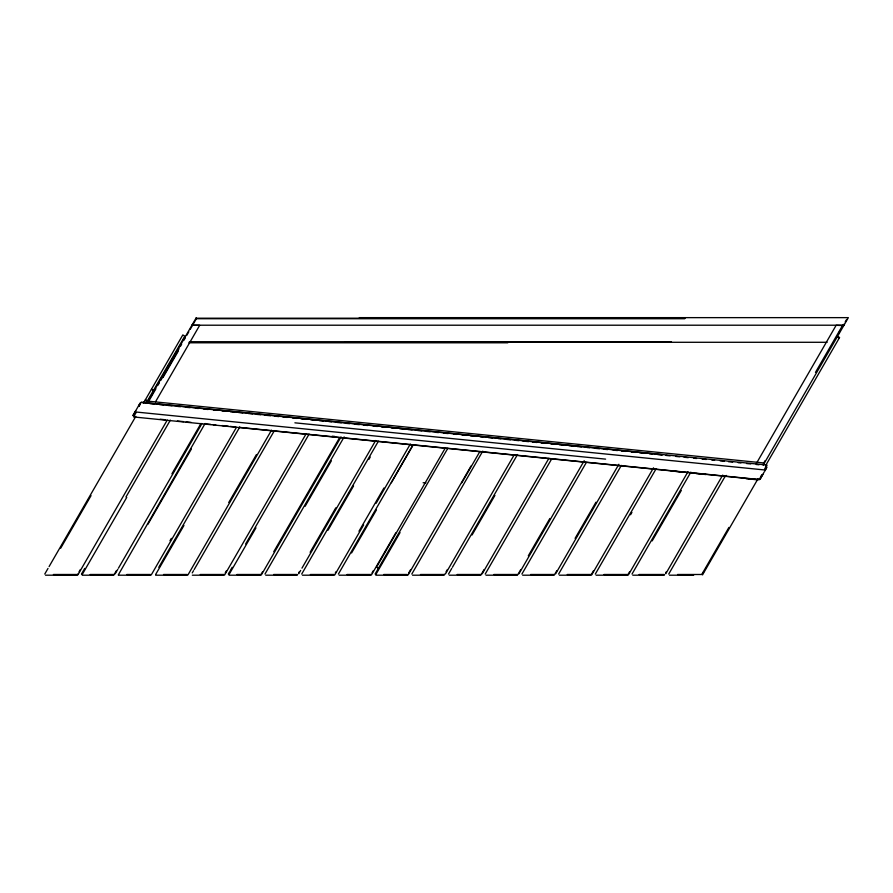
<?xml version="1.0" encoding="UTF-8"?>
<svg xmlns="http://www.w3.org/2000/svg" width="893" height="893" viewBox="0 0 893 893"><rect width="100%" height="100%" fill="white"/><g stroke="black" fill="none" stroke-linecap="round" stroke-linejoin="round"><path stroke-width="1.34" d="M147.066 403.368L147.289 401.091L763.392 462.909L763.169 465.175L848.35 317.64L359.321 317.64M138.56 405.802L139.464 404.239M138.94 406.348L139.833 404.786M764.553 469.115L765.446 467.552M765.893 466.771L766.797 465.197M760.49 477.275L761.651 475.243M764.229 471.939L760.032 479.284L762.845 474.406M765.692 469.439L764.799 471.013L765.859 469.126M766.138 468.658L767.031 467.084M135.725 410.769L132.901 415.658L138.728 405.489M139.275 404.551L140.357 402.665M139.029 406.002L140.659 403.189M135.926 412.867L133.57 416.942L759.184 479.708M44.762 574.054L48.021 568.417M49.093 566.564L135.803 416.361M143.382 403.234L182.808 334.942L184.829 336.114L146.061 403.245L144.052 402.084M60.691 548.202L91.041 495.637M148.004 401.314L196.315 317.64M192.095 325.208L192.207 325.007A5.358 5.358 0 0 0 192.52 325.141M149.388 400.086L153.105 393.657M153.529 392.898L155.884 388.823M157.972 385.207L159.367 382.796M160.762 380.385L162.158 377.973M162.448 377.471L177.495 351.396M177.662 351.116L178.991 348.817M180.319 346.517L181.636 344.218M183.947 340.222L185.342 337.811M186.726 335.411L188.814 331.805M190.198 329.394L196.192 319.013M163.028 377.505L178.098 351.407M155.494 401.85L199.675 325.32L192.944 325.275M77.736 574.065L77.088 575.192L45.521 575.192M79.042 571.81L80.348 569.555M77.847 574.925L167.248 420.078M81.475 574.054L84.735 568.417M125.969 496.988L170.329 420.156M82.234 574.489L126.728 497.423M171.936 473.77L201.014 423.416M116.391 570.683L113.791 575.192L82.234 575.192M115.197 573.797L117.798 569.288M118.456 568.16L201.773 423.851M205.111 423.472L118.244 575.014M147.914 524.291L191.381 449.012M169.983 540.734L171.367 538.345M151.252 574.925L236.422 427.401M158.787 567.289L239.77 427.033M155.639 574.489L183.936 525.486M228.753 502.502L256.458 454.515M187.954 574.925L271.517 430.192M192.241 572.926L193.535 570.672M194.194 569.544L274.419 430.582M225.203 572.938L226.498 570.683M224.656 574.925L306.243 433.607M228.284 574.054L229.59 571.799M230.238 570.672L232.191 567.289M245.653 543.971L309.067 434.143M229.043 574.489L255.967 527.852M273.771 551.684L339.619 437.637M261.258 574.065L262.553 571.81M261.359 574.925L341.026 436.945M264.987 574.054L344.162 436.911M305.105 506.309L331.348 460.866M310.128 552.276L335.79 507.838M298.608 572.938L299.255 571.81M298.709 573.797L300.662 570.415M301.968 568.16L375.674 440.506M301.7 574.054L378.364 441.254M328.01 530.219L353.561 485.959M368.865 459.449L370.249 457.06M358.975 531.246L383.945 487.991M335.31 572.938L335.958 571.81M334.763 574.925L363.641 524.917M376.12 503.295L410.322 444.055M338.402 574.054L413.012 444.814M391.324 482.767L412.901 445.395M351.585 552.946L376.466 509.87M372.013 572.938L373.319 570.683M371.466 574.925L395.755 532.864M445.105 448.364L376.522 567.144L378.543 568.305M375.105 574.054L447.806 448.331M375.853 574.489L400.042 532.596M408.715 572.938L410.668 569.555M408.168 574.925L471.069 465.967M461.848 482.767L479.943 451.423M411.807 574.054L482.767 451.144M444.77 574.065L444.122 575.192L412.555 575.192M446.076 571.81L447.371 569.555M445.529 573.797L514.268 454.727M448.509 574.054L451.758 568.417M452.416 567.289L517.516 454.526M472.084 534.963L494.901 495.436M484.073 569.555L480.825 575.192L449.257 575.192M482.231 573.797L548.916 458.288M485.212 574.054L551.617 459.035M528.299 555.826L549.842 518.509M518.174 574.065L520.775 569.555M518.933 573.797L584.223 460.71M521.914 574.054L586.266 462.596M575.092 538.356L595.955 502.223M554.877 574.065L556.83 570.683M555.636 573.797L618.871 464.271M558.616 574.054L621.361 465.376M591.579 574.065L593.532 570.683M591.691 574.925L653.52 467.82M595.318 574.054L656.121 468.736M630.558 514.759L631.931 512.392M628.281 574.065L629.587 571.81M628.393 574.925L687.99 471.694M632.021 574.054L690.858 472.129M652.169 540.89L681.27 490.491M665.642 572.938L666.29 571.81M665.743 573.797L722.738 475.087M668.723 574.054L725.518 475.69M725.685 476.561L726.344 475.433M756.371 463.467L836.138 325.298L843.762 325.588M815.476 372.37L842.646 325.298L843.539 325.599M763.682 463.132L765.1 460.665M838.996 332.676L840.38 330.276M842.467 326.671L843.852 324.259M845.202 321.926L846.631 319.448M728.9 527.439L701.742 574.489L677.541 574.489M702.389 574.065L703.695 571.81M702.49 574.925L758.124 478.559M765.468 465.845L839.587 337.476L837.868 336.572M766.272 465.956L766.808 465.019L141.194 402.241M759.653 478.894L762.008 474.819M195.98 318.209L685.009 318.209M195.69 318.723L684.719 318.723M191.939 325.208L843.974 325.208M189.383 341.718L671.447 341.718M345.1 342.287L827.152 342.287M188.791 342.789L507.804 342.789M423.126 482.767L425.894 482.767M53.413 574.489L77.088 574.489M90.126 574.489L113.791 574.489M126.828 574.489L150.493 574.489M163.531 574.489L187.195 574.489M200.233 574.489L223.897 574.489M236.935 574.489L260.6 574.489M273.638 574.489L297.302 574.489M310.34 574.489L334.004 574.489M347.042 574.489L370.718 574.489M383.744 574.489L407.42 574.489M420.447 574.489L444.122 574.489M457.149 574.489L480.825 574.489M493.851 574.489L517.527 574.489M530.554 574.489L554.229 574.489M567.256 574.489L590.932 574.489M603.969 574.489L627.634 574.489M639.087 574.489L664.336 574.489M118.936 575.192L150.493 575.192M155.639 575.192L187.195 575.192M192.341 575.192L223.897 575.192M229.043 575.192L260.6 575.192M265.746 575.192L297.302 575.192M302.448 575.192L334.004 575.192M339.15 575.192L370.718 575.192M375.853 575.192L407.42 575.192M485.971 575.192L517.527 575.192M522.673 575.192L554.229 575.192M559.375 575.192L590.932 575.192M596.077 575.192L627.634 575.192M632.78 575.192L664.336 575.192M669.482 575.192L693.671 575.192M141.183 402.43L662.528 454.738M149.834 403.647L153.998 404.06M159.557 404.618L163.709 405.031M167.873 405.455L172.036 405.869M177.595 406.427L180.364 406.706M185.911 407.264L190.075 407.677M195.634 408.235L198.402 408.514M203.95 409.072L208.114 409.496M213.673 410.043L216.441 410.322M222 410.88L224.768 411.16M230.316 411.718L234.479 412.142M238.643 412.555L242.807 412.968M248.354 413.526L252.518 413.95M256.682 414.363L260.845 414.787M265.009 415.2L270.557 415.758M274.72 416.171L278.884 416.596M283.048 417.009L287.211 417.422M292.759 417.98L296.923 418.404M301.086 418.817L305.25 419.241M310.797 419.799L314.961 420.212M319.125 420.625L323.288 421.049M328.836 421.608L331.616 421.887M337.163 422.434L341.327 422.858M345.491 423.271L349.654 423.695M355.202 424.253L359.366 424.666M363.529 425.079L367.693 425.503M373.241 426.061L377.404 426.474M381.568 426.899L385.731 427.312M391.279 427.87L394.059 428.149M399.606 428.707L403.77 429.12M407.934 429.544L412.097 429.957M417.645 430.515L421.809 430.928M425.972 431.352L430.136 431.765M435.684 432.324L438.463 432.603M444.011 433.161L448.174 433.574M453.722 434.132L456.502 434.411M462.049 434.969L466.213 435.382M470.377 435.806L474.54 436.219M480.088 436.777L482.867 437.057M488.415 437.615L492.579 438.028M498.127 438.586L500.906 438.865M506.454 439.423L510.617 439.847M514.781 440.26L518.945 440.673M523.108 441.097L528.656 441.655M532.82 442.068L536.983 442.481M541.147 442.906L545.31 443.319M550.858 443.877L555.022 444.301M559.185 444.714L563.349 445.127M568.897 445.685L573.06 446.109M577.224 446.522L581.388 446.946M586.935 447.493L589.715 447.773M595.263 448.331L599.426 448.755M603.59 449.168L607.753 449.592M613.301 450.139L617.465 450.563M621.628 450.976L625.792 451.4M631.34 451.958L635.503 452.371M639.667 452.784L643.831 453.209M649.378 453.767L652.158 454.046M657.706 454.604L661.869 455.017M666.033 455.43L670.196 455.854M675.744 456.412L679.908 456.825M684.071 457.249L688.235 457.662M693.783 458.221L696.562 458.5M702.11 459.058L706.274 459.471M711.821 460.029L714.601 460.308M720.149 460.866L724.312 461.279M728.476 461.703L732.64 462.116M738.187 462.674L740.967 462.954M746.515 463.512L750.678 463.925M756.226 464.483L759.005 464.762M294.891 422.824L764.107 469.908M136.395 412.053L605.599 459.136M239.235 427.356L759.206 479.53M332.241 436.186L334.719 436.443M671.29 470.979L681.214 472.006M696.004 473.513L705.939 474.54M745.99 478.648L756.137 479.686M160.16 419.219L165.127 419.732M177.428 420.994L183.634 421.63M186.124 421.887L191.08 422.389M205.87 423.907L210.837 424.421M213.315 424.677L215.805 424.934M222.011 425.57L228.217 426.207M230.249 426.407L235.663 426.966M837.221 336.918L838.895 337.889M151.442 389.27L153.462 390.442M146.709 400.265L147.512 400.734M145.336 399.863L147.345 401.024M144.387 401.493L145.191 401.962"/></g></svg>
